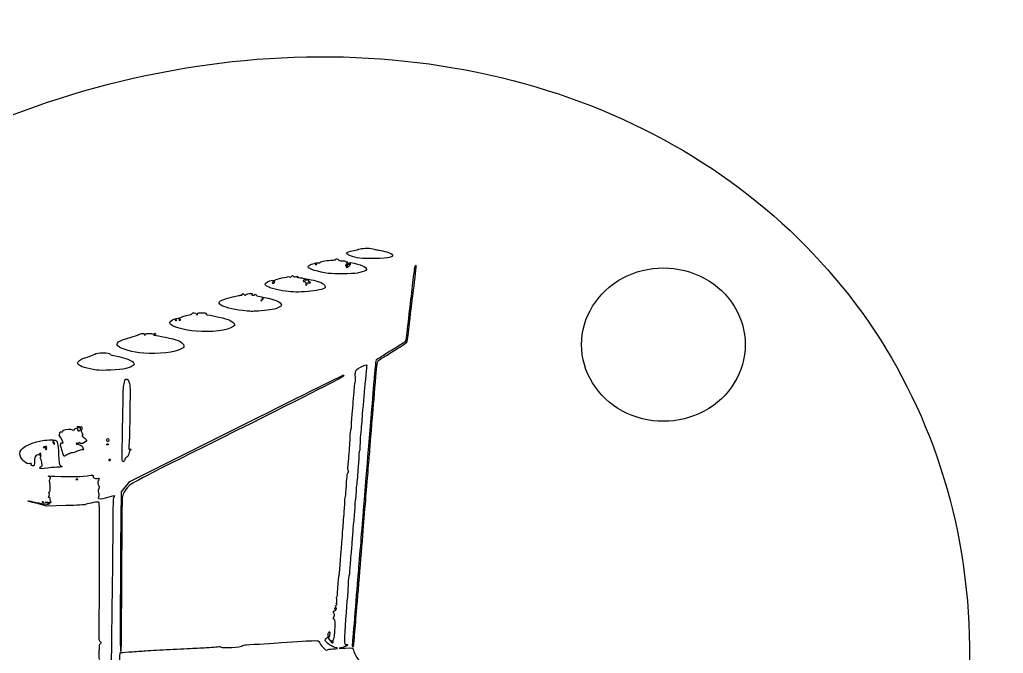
# Model space of a CAD drawing. Extents: x 548 to 695, y 110 to 247.
# Drawn here: x 604.6 to 695.3, y 188.3 to 246.7 of the extents above; entities that cross this region are included whole.
import ezdxf

# ---------------------------------------------------------------- set-up
doc = ezdxf.new("R2010")
doc.units = 0
doc.layers.add('Layer_1', color=7, linetype='CONTINUOUS')

msp = doc.modelspace()

# ---------------------------------------------------------------- linework, layer by layer
at = {"layer": 'Layer_1', "color": 7}
for points in [[(631.985924, 224.158054), (631.985924, 224.159187)], [(635.970699, 224.712425), (635.970699, 224.713814)], [(633.070148, 223.313868), (633.069241, 223.314945)], [(628.101921, 222.467443), (628.102488, 222.466309)], [(631.098057, 222.371915), (631.097773, 222.373332)], [(629.164885, 221.664614), (629.164885, 221.66178)], [(626.95766, 220.845458), (626.95766, 220.846592)], [(625.585776, 219.839953), (625.585975, 219.840236)], [(619.089817, 219.010507), (619.089817, 219.011641)], [(620.912721, 217.970674), (620.91258, 217.971411)], [(638.897329, 216.239102), (640.227033, 217.059619), (640.267852, 217.349972)], [(616.069531, 215.953313), (616.069672, 215.953512)], [(611.713729, 214.393436), (611.713672, 214.393606)], [(609.968013, 209.122639), (609.968013, 209.122356)], [(610.255701, 209.100104), (610.306724, 209.237584), (610.349528, 209.102655)], [(613.971213, 198.191339), (614.010614, 203.164157), (614.39794, 203.650866), (614.785238, 204.137575), (624.606718, 209.040293)], [(607.837691, 207.628101), (607.837975, 207.628101)], [(612.666312, 207.884494), (612.666312, 207.884778)], [(608.60965, 206.739694), (608.609877, 206.740743)], [(614.083776, 206.74063), (614.083776, 206.740743)], [(606.477203, 205.391509), (606.478365, 205.390857)], [(608.893569, 201.906794), (607.152444, 201.868526), (606.383405, 202.05788)], [(613.931414, 190.822649), (613.932095, 190.822592)], [(634.390611, 188.843329), (634.06525, 188.752904), (634.61109, 188.775581)], [(635.316548, 189.171043), (635.317597, 189.171043)]]:
    msp.add_lwpolyline(points, dxfattribs=at)
for points in [[(627.064809, 220.983506)], [(619.463225, 219.031483)], [(617.067383, 217.729049)], [(609.968523, 207.613304)], [(612.630595, 207.55406)], [(606.59657, 206.666702)], [(607.129002, 207.317509)], [(607.129002, 207.143461)], [(612.867203, 206.101304)], [(609.982498, 204.337304)], [(606.744539, 202.229943)]]:
    msp.add_lwpolyline(points, close=True, dxfattribs=at)
at = {"layer": 'Layer_1', "color": 1}
msp.add_lwpolyline([(671.486066, 216.743131)], close=True, dxfattribs=at)
for points in [[(577.324265, 221.847675), (596.817117, 239.073022), (623.302205, 246.698049), (646.802853, 241.850481)], [(646.802853, 241.850481), (670.303502, 237.002912), (687.249403, 220.419211), (691.2572, 198.346295)], [(660.178202, 222.863692), (662.510645, 224.126164), (665.384334, 224.126164), (667.716778, 222.863692)], [(656.408913, 216.743131), (656.408913, 219.268075), (657.845758, 221.60122), (660.178202, 222.863692)], [(667.716778, 222.863692), (670.049222, 221.60122), (671.486066, 219.268075), (671.486066, 216.743131)], [(660.178202, 210.62257), (657.845758, 211.885042), (656.408913, 214.218186), (656.408913, 216.743131)], [(671.486066, 216.743131), (671.486066, 214.218186), (670.049222, 211.885042), (667.716778, 210.62257)], [(667.716778, 210.62257), (665.384334, 209.360098), (662.510645, 209.360098), (660.178202, 210.62257)], [(691.2572, 198.346295), (695.264997, 176.27338), (685.72581, 152.064652), (666.232959, 134.839304)]]:
    msp.add_open_spline(points, degree=3, dxfattribs=at)
at = {"layer": 'Layer_1', "color": 7}
for points in [[(634.755203, 225.164466), (634.755203, 225.267647), (634.983959, 225.355805), (635.435518, 225.426954)], [(635.970699, 224.713814), (635.352576, 224.809342), (634.755203, 225.030841), (634.755203, 225.164466)], [(635.435518, 225.426954), (635.630825, 225.457569), (635.890677, 225.521915), (636.013191, 225.56982)], [(638.709052, 224.770252), (638.390495, 224.678409), (636.455367, 224.637591), (635.970699, 224.712425)], [(636.013191, 225.56982), (636.24875, 225.661663), (637.043131, 225.646923), (637.31109, 225.544309)], [(637.31109, 225.544309), (637.385641, 225.515962), (637.593137, 225.474576), (637.772202, 225.451899)], [(637.772202, 225.451899), (637.951068, 225.429222), (638.257295, 225.358639), (638.452517, 225.294576)], [(638.452517, 225.294576), (639.087562, 225.086513), (639.176372, 224.905068), (638.709052, 224.770252)], [(631.205802, 223.873597), (631.205802, 224.012494), (631.403943, 224.135802), (631.783304, 224.233483)], [(633.069241, 223.314945), (632.190983, 223.44222), (631.205802, 223.737506), (631.205802, 223.873597)], [(631.783304, 224.233483), (632.01858, 224.294145), (632.194583, 224.316822), (632.1744, 224.284224)], [(631.872539, 224.153518), (631.852696, 224.133676), (631.886712, 224.119786), (631.950208, 224.122337)], [(631.985924, 224.159187), (631.943121, 224.176195), (631.892098, 224.173361), (631.872539, 224.153518)], [(631.950208, 224.122337), (632.01909, 224.125172), (632.033263, 224.139345), (631.985924, 224.158054)], [(632.1744, 224.284224), (632.154557, 224.251625), (632.199912, 224.264381), (632.278148, 224.315121)], [(632.278148, 224.315121), (632.451628, 224.426806), (633.015496, 224.532822), (633.43508, 224.532822)], [(633.43508, 224.532822), (633.607994, 224.532822), (633.749556, 224.558334), (633.749556, 224.592066)], [(633.749556, 224.592066), (633.749556, 224.685893), (633.969808, 224.660665), (634.007509, 224.562586)], [(634.007509, 224.562586), (634.030186, 224.500224), (634.128832, 224.473861), (634.335704, 224.473861)], [(634.335704, 224.473861), (634.497562, 224.473861), (634.64658, 224.445515), (634.667017, 224.413767)], [(634.690828, 224.109043), (634.632435, 224.000192), (634.639805, 223.992539), (634.764529, 224.029672)], [(634.667017, 224.413767), (634.68686, 224.380602), (634.727112, 224.367846), (634.755175, 224.385137)], [(634.815269, 224.266649), (634.782387, 224.246806), (634.726261, 224.175373), (634.690828, 224.109043)], [(634.790041, 223.985169), (634.709254, 223.923657), (634.697632, 223.88709), (634.748372, 223.855625)], [(634.748372, 223.855625), (634.822072, 223.809987), (635.190095, 224.17818), (635.127477, 224.234929)], [(634.755175, 224.385137), (634.783521, 224.402145), (634.821789, 224.390806), (634.840781, 224.359625)], [(634.764529, 224.029672), (634.895773, 224.068791), (634.896907, 224.066523), (634.790041, 223.985169)], [(634.916863, 224.117858), (634.794973, 224.117858), (634.79469, 224.119417), (634.908359, 224.226425)], [(634.840781, 224.359625), (634.860624, 224.328728), (634.849285, 224.287058), (634.815269, 224.266649)], [(634.908359, 224.226425), (634.971005, 224.286236), (635.06228, 224.327622), (635.111036, 224.318551)], [(635.067099, 224.191843), (635.052926, 224.151024), (634.984895, 224.117858), (634.916863, 224.117858)], [(635.127477, 224.234929), (635.107635, 224.251937), (635.081556, 224.23252), (635.067099, 224.191843)], [(635.111036, 224.318551), (636.106592, 224.134866), (636.580857, 223.925159), (636.588085, 223.665647)], [(641.142198, 223.973065), (641.144069, 223.849474), (640.950576, 222.189335), (640.848898, 221.455928)], [(640.97382, 223.319367), (641.039017, 223.874192), (641.137946, 224.257606), (641.142198, 223.973065)], [(629.046737, 222.935528), (629.144249, 222.937398), (629.263304, 222.963874), (629.310926, 222.993354)], [(629.310926, 222.993354), (629.366202, 223.02822), (629.425729, 223.024819), (629.474769, 222.98485)], [(629.474769, 222.98485), (629.531745, 222.937512), (629.583335, 222.949417), (629.672627, 223.030205)], [(629.672627, 223.030205), (629.770139, 223.118362), (629.80302, 223.124315), (629.842422, 223.060252)], [(629.842422, 223.060252), (629.877288, 223.003843), (629.957792, 222.99222), (630.119934, 223.020567)], [(630.119934, 223.020567), (630.28406, 223.048913), (630.323178, 223.043244), (630.259398, 223.000724)], [(630.259398, 223.000724), (630.185131, 222.949984), (630.18995, 222.940346), (630.288879, 222.940063)], [(635.775902, 223.346183), (635.193241, 223.251222), (633.631068, 223.232513), (633.070148, 223.313868)], [(636.588085, 223.665647), (636.59058, 223.576639), (636.16612, 223.409679), (635.775902, 223.346183)], [(640.725789, 221.219291), (640.823868, 222.048964), (640.935553, 222.994006), (640.97382, 223.319367)], [(627.355191, 222.17074), (627.226498, 222.267685), (627.224797, 222.279024), (627.318057, 222.421323)], [(627.318057, 222.421323), (627.423506, 222.582331), (627.916422, 222.729704), (628.112891, 222.65915)], [(629.164885, 221.66178), (628.361575, 221.773748), (627.596306, 221.988869), (627.355191, 222.17074)], [(628.113827, 222.55645), (628.072441, 222.597553), (627.892441, 222.515915), (627.892441, 222.456104)], [(627.892441, 222.456104), (627.892441, 222.38212), (628.054866, 222.390057), (628.101921, 222.467443)], [(628.102488, 222.466309), (628.125165, 222.500891), (628.128, 222.541427), (628.113827, 222.55645)], [(628.112891, 222.65915), (628.171002, 222.639307), (628.197364, 222.644976), (628.171852, 222.673323)], [(628.171852, 222.673323), (628.118277, 222.732), (628.781811, 222.931276), (629.046737, 222.935528)], [(630.288879, 222.940063), (630.354076, 222.939978), (630.593546, 222.900945), (630.821282, 222.853039)], [(631.030592, 222.684009), (630.821962, 222.695348), (630.752513, 222.67834), (630.752513, 222.615694)], [(630.752513, 222.615694), (630.752513, 222.566939), (630.78823, 222.545112), (630.837269, 222.564104)], [(630.821282, 222.853039), (631.049187, 222.805134), (631.448362, 222.724063), (631.708639, 222.672472)], [(630.837269, 222.564104), (630.94612, 222.605773), (631.035978, 222.464041), (630.991474, 222.320891)], [(630.991474, 222.320891), (630.968797, 222.244356), (630.98297, 222.218844), (631.037112, 222.238403)], [(631.280608, 222.594151), (631.30045, 222.645458), (631.223915, 222.672954), (631.030592, 222.684009)], [(631.037112, 222.238403), (631.081049, 222.252576), (631.108545, 222.313805), (631.098057, 222.371915)], [(631.097773, 222.373332), (631.080765, 222.462057), (631.106277, 222.473112), (631.260482, 222.442781)], [(631.260482, 222.442781), (631.36423, 222.422939), (631.442466, 222.431443), (631.442466, 222.462624)], [(631.347506, 222.520167), (631.295065, 222.520167), (631.265017, 222.553616), (631.280608, 222.594151)], [(631.442466, 222.462624), (631.442466, 222.494372), (631.399663, 222.520167), (631.347506, 222.520167)], [(631.708639, 222.672472), (631.96886, 222.620882), (632.290677, 222.526488), (632.423622, 222.462142)], [(632.423622, 222.462142), (632.671087, 222.342803), (632.847713, 222.112063), (632.777924, 221.999131)], [(623.781695, 221.015849), (624.505039, 221.217959), (624.751455, 221.275219), (624.955295, 221.289109)], [(624.955295, 221.289109), (625.070098, 221.297613), (625.152302, 221.322557), (625.137562, 221.346369)], [(625.137562, 221.346369), (625.075767, 221.446432), (625.255483, 221.465991), (625.327767, 221.366211)], [(625.327767, 221.366211), (625.401468, 221.265298), (625.413657, 221.264731), (625.515704, 221.357707)], [(625.515704, 221.357707), (625.582035, 221.417802), (625.724617, 221.456353), (625.87885, 221.456353)], [(625.87885, 221.456353), (626.097969, 221.456353), (626.12263, 221.445014), (626.059134, 221.367628)], [(626.059134, 221.367628), (625.996772, 221.29251), (626.009811, 221.278904), (626.144173, 221.278904)], [(626.144173, 221.278904), (626.234882, 221.278904), (626.287039, 221.304416), (626.266346, 221.338148)], [(626.266346, 221.338148), (626.246504, 221.370746), (626.272016, 221.397392), (626.321906, 221.397392)], [(626.321906, 221.397392), (626.372646, 221.397392), (626.407512, 221.366211), (626.399291, 221.328227)], [(626.399291, 221.328227), (626.390787, 221.285991), (626.545843, 221.229014), (626.79858, 221.181676)], [(626.79858, 221.181676), (627.956759, 220.965392), (628.557761, 220.754013), (628.708394, 220.509865)], [(631.205802, 221.635701), (630.262346, 221.566252), (629.826406, 221.572488), (629.164885, 221.664614)], [(632.777924, 221.999131), (632.696003, 221.866469), (631.928183, 221.688879), (631.205802, 221.635701)], [(640.428009, 218.675565), (640.49349, 219.244932), (640.627569, 220.389619), (640.725789, 221.219291)], [(640.848898, 221.455928), (640.780583, 220.963776), (640.577055, 219.234841), (640.490145, 218.409335)], [(623.274746, 220.335024), (622.99525, 220.477606), (622.959676, 220.533732), (623.053361, 220.683742)], [(623.053361, 220.683742), (623.134998, 220.814419), (623.252069, 220.86771), (623.781695, 221.015849)], [(625.585975, 219.840236), (624.50725, 219.94852), (623.689285, 220.123417), (623.274746, 220.335024)], [(626.844274, 220.840923), (626.824432, 220.82108), (626.858447, 220.807191), (626.921943, 220.809742)], [(626.95766, 220.846592), (626.914857, 220.8636), (626.863833, 220.860765), (626.844274, 220.840923)], [(626.921943, 220.809742), (626.990825, 220.812576), (627.004998, 220.82675), (626.95766, 220.845458)], [(627.002164, 221.04275), (626.967581, 221.04275), (626.955959, 221.017238), (626.976652, 220.983506)], [(626.976652, 220.983506), (626.996495, 220.950907), (627.024841, 220.924261), (627.039298, 220.924261)], [(627.064809, 220.983506), (627.064809, 221.016104), (627.036463, 221.04275), (627.002164, 221.04275)], [(627.039298, 220.924261), (627.053471, 220.924261), (627.064809, 220.949773), (627.064809, 220.983506)], [(628.708394, 220.509865), (628.803354, 220.356227), (628.769055, 220.299817), (628.495228, 220.160976)], [(619.408006, 219.201534), (619.378526, 219.249156), (619.88074, 219.411581), (620.291395, 219.487011)], [(620.291395, 219.487011), (620.388907, 219.504019), (620.490104, 219.555893), (620.516183, 219.600397)], [(620.516183, 219.600397), (620.579679, 219.708964), (620.848602, 219.703294), (620.891178, 219.591893)], [(620.891178, 219.591893), (620.91102, 219.543137), (620.949005, 219.503169), (620.977918, 219.503169)], [(620.977918, 219.503169), (621.007115, 219.503169), (621.030926, 219.543137), (621.030926, 219.591893)], [(621.030926, 219.591893), (621.030926, 219.661625), (621.112847, 219.680617), (621.411959, 219.680617)], [(621.411959, 219.680617), (621.621439, 219.680617), (621.809433, 219.655106), (621.829531, 219.621373)], [(621.788712, 219.555326), (621.697153, 219.546822), (621.947169, 219.488995), (622.599676, 219.365972)], [(621.829531, 219.621373), (621.849373, 219.588775), (621.831402, 219.559294), (621.788712, 219.555326)], [(622.599676, 219.365972), (623.705584, 219.157625), (624.204482, 218.970255), (624.384425, 218.695635)], [(626.887219, 219.859795), (626.15058, 219.802819), (625.979027, 219.800268), (625.585776, 219.839953)], [(628.495228, 220.160976), (628.196202, 220.009039), (627.757909, 219.927118), (626.887219, 219.859795)], [(618.491679, 218.667005), (618.40834, 218.822343), (618.590041, 219.001833), (618.947802, 219.117628)], [(620.91258, 217.971411), (619.785581, 218.071191), (618.633411, 218.402135), (618.491679, 218.667005)], [(618.947802, 219.117628), (619.119865, 219.173187), (619.300913, 219.203235), (619.35018, 219.184526)], [(618.976432, 219.005972), (618.956589, 218.986129), (618.990605, 218.972239), (619.054101, 218.974791)], [(619.089817, 219.011641), (619.047014, 219.028649), (618.995991, 219.025814), (618.976432, 219.005972)], [(619.054101, 218.974791), (619.122983, 218.977625), (619.137156, 218.991798), (619.089817, 219.010507)], [(619.371099, 219.090728), (619.340485, 219.090728), (619.31554, 219.065216), (619.31554, 219.031483)], [(619.31554, 219.031483), (619.31554, 218.998885), (619.356926, 218.972239), (619.407666, 218.972239)], [(619.35018, 219.184526), (619.399502, 219.164683), (619.425581, 219.173187), (619.408006, 219.201534)], [(619.463225, 219.031483), (619.443383, 219.064082), (619.401713, 219.090728), (619.371099, 219.090728)], [(619.407666, 218.972239), (619.458406, 218.972239), (619.483351, 218.997751), (619.463225, 219.031483)], [(624.384425, 218.695635), (624.483921, 218.543698), (624.482504, 218.538028), (624.316961, 218.40582)], [(640.267852, 217.349972), (640.290529, 217.509562), (640.362246, 218.10617), (640.428009, 218.675565)], [(614.508151, 217.306035), (614.923342, 217.435861), (615.329603, 217.561153), (615.410957, 217.584397)], [(615.410957, 217.584397), (615.492312, 217.607074), (615.572249, 217.646476), (615.588406, 217.67057)], [(615.588406, 217.67057), (615.605414, 217.696082), (615.731272, 217.733499), (615.86932, 217.75646)], [(615.86932, 217.75646), (616.077099, 217.791043), (616.120753, 217.781972), (616.120753, 217.704586)], [(616.120753, 217.704586), (616.120753, 217.652995), (616.146265, 217.610759), (616.179997, 217.610759)], [(616.179997, 217.610759), (616.212595, 217.610759), (616.239241, 217.651861), (616.239241, 217.702318)], [(616.239241, 217.702318), (616.239241, 217.777153), (616.306989, 217.790759), (616.608992, 217.776302)], [(616.608992, 217.776302), (616.866095, 217.764964), (616.974208, 217.73605), (616.963918, 217.684743)], [(616.963918, 217.684743), (616.955414, 217.643357), (617.007572, 217.610476), (617.082123, 217.610192)], [(617.067383, 217.729049), (617.067383, 217.761647), (617.078721, 217.788293), (617.092895, 217.788293)], [(617.130028, 217.669805), (617.095446, 217.669805), (617.067383, 217.695317), (617.067383, 217.729049)], [(617.082123, 217.610192), (617.155257, 217.609965), (617.587909, 217.532239), (618.043408, 217.437562)], [(617.092895, 217.788293), (617.107068, 217.788293), (617.135414, 217.762781), (617.15554, 217.729049)], [(617.15554, 217.729049), (617.175383, 217.69645), (617.164044, 217.669805), (617.130028, 217.669805)], [(624.316961, 218.40582), (623.898652, 218.072296), (622.207701, 217.856126), (620.912721, 217.970674)], [(640.490145, 218.409335), (640.408791, 217.636583), (640.310712, 216.987165), (640.265924, 216.924832)], [(613.703735, 216.596069), (613.569373, 216.700101), (613.567672, 216.710872), (613.658665, 216.886989)], [(613.658665, 216.886989), (613.743987, 217.051682), (613.827893, 217.093351), (614.508151, 217.306035)], [(618.043408, 217.437562), (619.156035, 217.206539), (619.563203, 217.03748), (619.720016, 216.741883)], [(619.720016, 216.741883), (619.822063, 216.549694), (619.807323, 216.509443), (619.588772, 216.380438)], [(640.265924, 216.924832), (640.216602, 216.856233), (639.84189, 216.580195), (639.724139, 216.525713)], [(610.682825, 215.540306), (610.823424, 215.540306), (611.4852, 215.800526), (611.549093, 215.881087)], [(611.549093, 215.881087), (611.659361, 216.019984), (613.040202, 216.031606), (612.954454, 215.892425)], [(612.954454, 215.892425), (612.918737, 215.834315), (613.220343, 215.733402), (613.577112, 215.684079)], [(616.069672, 215.953512), (615.030293, 216.045638), (614.081877, 216.303335), (613.703735, 216.596069)], [(619.588772, 216.380438), (619.010476, 216.039232), (617.359266, 215.83885), (616.069531, 215.953313)], [(637.522611, 215.373572), (637.548123, 215.399083), (638.165991, 215.787827), (638.897329, 216.239102)], [(638.89594, 216.01457), (638.489225, 215.75605), (638.031146, 215.473351), (637.877991, 215.386441)], [(639.724139, 216.525713), (639.675383, 216.503036), (639.302627, 216.273146), (638.89594, 216.01457)], [(610.02703, 214.919915), (609.899187, 215.073836), (610.021361, 215.270929), (610.331074, 215.408211)], [(611.713672, 214.393606), (610.895622, 214.51748), (610.17429, 214.742494), (610.02703, 214.919915)], [(610.331074, 215.408211), (610.494633, 215.480778), (610.652948, 215.540306), (610.682825, 215.540306)], [(613.577112, 215.684079), (614.103392, 215.611228), (614.814576, 215.363197), (615.02349, 215.179767)], [(615.198104, 214.924932), (615.150765, 214.801625), (614.748161, 214.60354), (614.34085, 214.503137)], [(615.02349, 215.179767), (615.135458, 215.081405), (615.213978, 214.966602), (615.198104, 214.924932)], [(636.051997, 214.673046), (636.592365, 214.951124), (636.638003, 214.953959), (636.605717, 214.706778)], [(637.334957, 213.73594), (637.408375, 214.700428), (637.480658, 215.331477), (637.522611, 215.373572)], [(637.539619, 214.925839), (637.506737, 214.759446), (637.451461, 214.250627), (637.417162, 213.795128)], [(637.877991, 215.386441), (637.624006, 215.242441), (637.594271, 215.201906), (637.539619, 214.925839)], [(614.34085, 214.503137), (613.968066, 214.411294), (612.108992, 214.333625), (611.713729, 214.393436)], [(624.606718, 209.040293), (630.008532, 211.736778), (634.446057, 213.943011), (634.467883, 213.943011)], [(634.467883, 213.943011), (634.490561, 213.943011), (634.49623, 213.895389), (634.479222, 213.837279)], [(635.591849, 213.774208), (635.546495, 213.774803), (635.531471, 213.84309), (635.549329, 213.967247)], [(635.549329, 213.967247), (635.563502, 214.07298), (635.585046, 214.22435), (635.59525, 214.303465)], [(635.59525, 214.303465), (635.609424, 214.415717), (635.70977, 214.496787), (636.051997, 214.673046)], [(636.605717, 214.706778), (636.583039, 214.524794), (636.394535, 212.552391), (636.371008, 212.23698)], [(614.194044, 212.759943), (614.199713, 212.873896), (614.2428, 213.107896), (614.287871, 213.280129)], [(614.287871, 213.280129), (614.355619, 213.538932), (614.390485, 213.590268), (614.488564, 213.575924)], [(614.488564, 213.575924), (614.570485, 213.564586), (614.641068, 213.467074), (614.716469, 213.262781)], [(614.716469, 213.262781), (614.818233, 212.98697), (614.823335, 212.802576), (614.791304, 210.541578)], [(634.479222, 213.837279), (634.45938, 213.764712), (631.370466, 212.19222), (624.686939, 208.853291)], [(635.482148, 212.739761), (635.496321, 212.999981), (635.535723, 213.298072), (635.566337, 213.402019)], [(635.552164, 213.619436), (635.504542, 213.639279), (635.510495, 213.667058), (635.572006, 213.710428)], [(635.566337, 213.402019), (635.606306, 213.536665), (635.60262, 213.59931), (635.552164, 213.619436)], [(635.572006, 213.710428), (635.626148, 213.748696), (635.633518, 213.773641), (635.591849, 213.774208)], [(637.09543, 210.807694), (637.20995, 212.190463), (637.317666, 213.508205), (637.334957, 213.73594)], [(637.417162, 213.795128), (637.321068, 212.523676), (637.18217, 210.793209), (637.115471, 210.038655)], [(614.083776, 206.740743), (614.106454, 208.351899), (614.182706, 212.560498), (614.194044, 212.759943)], [(635.417802, 212.02988), (635.437644, 212.159991), (635.466841, 212.479455), (635.482148, 212.739761)], [(636.371008, 212.23698), (636.340961, 211.834885), (636.270661, 211.060205), (636.247417, 210.876378)], [(635.308951, 210.698844), (635.325959, 210.812797), (635.347502, 211.105531), (635.359691, 211.349565)], [(635.359691, 211.349565), (635.37103, 211.593628), (635.397959, 211.899713), (635.417802, 212.02988)], [(614.791304, 210.541578), (614.771461, 209.207565), (614.745666, 207.99635), (614.73206, 207.84994)], [(635.210589, 209.340255), (635.211836, 209.680923), (635.260762, 210.350069), (635.308951, 210.698844)], [(636.086041, 198.562224), (636.22012, 200.21468), (636.558123, 204.315392), (637.09543, 210.807694)], [(636.193843, 210.284816), (636.179669, 210.073351), (636.151323, 209.687329), (636.132898, 209.427024)], [(636.247417, 210.876378), (636.233244, 210.762425), (636.208866, 210.49628), (636.193843, 210.284816)], [(636.132898, 209.427024), (636.113055, 209.166803), (636.074504, 208.714195), (636.044457, 208.421348)], [(637.115471, 210.038655), (637.082306, 209.664482), (637.043754, 209.198608), (637.029581, 209.003386)], [(608.290951, 208.389742), (608.262605, 208.409584), (608.268274, 208.444167), (608.30229, 208.46571)], [(608.334605, 208.583915), (608.301723, 208.669238), (608.464715, 208.75938), (608.552872, 208.704671)], [(608.30229, 208.46571), (608.336872, 208.488387), (608.351613, 208.540261), (608.334605, 208.583915)], [(608.552872, 208.704671), (608.582353, 208.687663), (608.606731, 208.71034), (608.606731, 208.756828)], [(608.606731, 208.756828), (608.606731, 208.88212), (609.124649, 209.018466), (609.306973, 208.941364)], [(609.306973, 208.941364), (609.515887, 208.852639), (609.730724, 208.854624), (609.730724, 208.944198)], [(609.730724, 208.944198), (609.730724, 208.992954), (609.783449, 209.032356), (609.848929, 209.032356)], [(609.848929, 209.032356), (609.927732, 209.032356), (609.967134, 208.992954), (609.967134, 208.914151)], [(609.968013, 209.122356), (609.907068, 209.195773), (609.915855, 209.210513), (610.020454, 209.210513)], [(609.967134, 208.914151), (609.967134, 208.848954), (609.992646, 208.795946), (610.021559, 208.795946)], [(610.146028, 209.154954), (610.146028, 209.05234), (610.041997, 209.033632), (609.968013, 209.122639)], [(610.020454, 209.210513), (610.089619, 209.210513), (610.146028, 209.185002), (610.146028, 209.154954)], [(610.021559, 208.795946), (610.131827, 208.795946), (610.26137, 208.868797), (610.233024, 208.915002)], [(610.233024, 208.915002), (610.216016, 208.940513), (610.227354, 209.024419), (610.255701, 209.100104)], [(610.32685, 208.888356), (610.276961, 208.828261), (610.293402, 208.753994), (610.393465, 208.584227)], [(610.349528, 209.102655), (610.375039, 209.025553), (610.363701, 208.93371), (610.32685, 208.888356)], [(610.393465, 208.584227), (610.466315, 208.460636), (610.493811, 208.379282), (610.454409, 208.40366)], [(624.686939, 208.853291), (615.692806, 204.360038), (614.903698, 203.954117), (614.68645, 203.70892)], [(635.082463, 208.095931), (635.099471, 208.502646), (635.135754, 208.876252), (635.161833, 208.92617)], [(635.161833, 208.92617), (635.187345, 208.97606), (635.210022, 209.162296), (635.210589, 209.340255)], [(637.029581, 209.003386), (637.015408, 208.808079), (636.976857, 208.329024), (636.943975, 207.93858)], [(604.643244, 206.702561), (604.643244, 207.179036), (605.381896, 207.618265), (606.625002, 207.880951)], [(606.625002, 207.880951), (606.9996, 207.960038), (607.73468, 207.990652), (607.911647, 207.934526)], [(607.690006, 207.839282), (607.670164, 207.819439), (607.688164, 207.746589), (607.730542, 207.678274)], [(607.837975, 207.628101), (607.836728, 207.734967), (607.733376, 207.882369), (607.690006, 207.839282)], [(607.730542, 207.678274), (607.820117, 207.534841), (607.839109, 207.526054), (607.837691, 207.628101)], [(607.911647, 207.934526), (608.11886, 207.868762), (608.178387, 207.615033), (608.214586, 206.645074)], [(608.658917, 207.707414), (608.533342, 207.98606), (608.331742, 208.359978), (608.290951, 208.389742)], [(608.450287, 207.266145), (608.343987, 207.517861), (608.420523, 207.754441), (608.5872, 207.690406)], [(608.5872, 207.690406), (608.639924, 207.670564), (608.672239, 207.679068), (608.658917, 207.707414)], [(609.909279, 207.672548), (609.87668, 207.672548), (609.850035, 207.647036), (609.850035, 207.613304)], [(609.850035, 207.613304), (609.850035, 207.580706), (609.875546, 207.55406), (609.909279, 207.55406)], [(609.968523, 207.613304), (609.968523, 207.645902), (609.943011, 207.672548), (609.909279, 207.672548)], [(609.909279, 207.55406), (609.941877, 207.55406), (609.968523, 207.579572), (609.968523, 207.613304)], [(610.19195, 207.682214), (610.166438, 207.75875), (610.027824, 207.696387), (610.027824, 207.609931)], [(610.027824, 207.609931), (610.027824, 207.5796), (610.121083, 207.516104), (610.234753, 207.468482)], [(610.614227, 207.71623), (610.403896, 207.596608), (610.225342, 207.582151), (610.19195, 207.682214)], [(610.454409, 208.40366), (610.415008, 208.429172), (610.382693, 208.420668), (610.382693, 208.389487)], [(610.382693, 208.389487), (610.382693, 208.316636), (610.532646, 208.164132), (610.683109, 208.083515)], [(610.683109, 208.083515), (610.85092, 207.993657), (610.820872, 207.833783), (610.614227, 207.71623)], [(612.666312, 207.884778), (612.623509, 207.99618), (612.668806, 208.086605), (612.767225, 208.086321)], [(612.630595, 207.55406), (612.630595, 207.586658), (612.670564, 207.613304), (612.71932, 207.613304)], [(612.71932, 207.494816), (612.670564, 207.494816), (612.630595, 207.520328), (612.630595, 207.55406)], [(612.846312, 207.938353), (612.854816, 207.77366), (612.724139, 207.734258), (612.666312, 207.884494)], [(612.71932, 207.613304), (612.768076, 207.613304), (612.808044, 207.587792), (612.808044, 207.55406)], [(612.808044, 207.55406), (612.808044, 207.521461), (612.768076, 207.494816), (612.71932, 207.494816)], [(612.767225, 208.086321), (612.80606, 208.086293), (612.841493, 208.019707), (612.846312, 207.938353)], [(614.73206, 207.84994), (614.669414, 207.183203), (614.703146, 206.89526), (614.821635, 207.082602)], [(634.948951, 206.235213), (635.004794, 206.85189), (635.064888, 207.689216), (635.082463, 208.095931)], [(636.044457, 208.421348), (636.014409, 208.128529), (635.989181, 207.68709), (635.988614, 207.440334)], [(636.943975, 207.93858), (636.911093, 207.548135), (636.843628, 206.722913), (636.794022, 206.104706)], [(605.607676, 205.777474), (605.327046, 205.602293), (604.643244, 206.258173), (604.643244, 206.702561)], [(606.507279, 206.546655), (606.446334, 206.645017), (606.249043, 206.615254), (606.122164, 206.488545)], [(606.537326, 206.725946), (606.504728, 206.725946), (606.478082, 206.700435), (606.478082, 206.666702)], [(606.478082, 206.666702), (606.478082, 206.634104), (606.503594, 206.607458), (606.537326, 206.607458)], [(606.59657, 206.666702), (606.59657, 206.699301), (606.571058, 206.725946), (606.537326, 206.725946)], [(606.537326, 206.607458), (606.569924, 206.607458), (606.59657, 206.63297), (606.59657, 206.666702)], [(606.862828, 207.317509), (606.763616, 207.274989), (606.775521, 207.265918), (606.936813, 207.262517)], [(607.129002, 207.317509), (607.129002, 207.387808), (607.026104, 207.387808), (606.862828, 207.317509)], [(606.936813, 207.262517), (607.042545, 207.260022), (607.129002, 207.285194), (607.129002, 207.317509)], [(607.069757, 207.168973), (607.037159, 207.149131), (607.010513, 207.120784), (607.010513, 207.106328)], [(607.010513, 207.106328), (607.010513, 207.092154), (607.036025, 207.080816), (607.069757, 207.080816)], [(607.129002, 207.143461), (607.129002, 207.177761), (607.10349, 207.189666), (607.069757, 207.168973)], [(607.069757, 207.080816), (607.102356, 207.080816), (607.129002, 207.109162), (607.129002, 207.143461)], [(608.214586, 206.645074), (608.24435, 205.842076), (608.264759, 205.694391), (608.354334, 205.626501)], [(608.609877, 206.740743), (608.571893, 206.911672), (608.500176, 207.147997), (608.450287, 207.266145)], [(608.917124, 206.547506), (608.728337, 206.371757), (608.685534, 206.398403), (608.60965, 206.739694)], [(609.147865, 206.66571), (609.090888, 206.66571), (608.98714, 206.612419), (608.917124, 206.547506)], [(609.290731, 206.728923), (609.268054, 206.694057), (609.205124, 206.66571), (609.147865, 206.66571)], [(609.417723, 206.758403), (609.36925, 206.778246), (609.311991, 206.764072), (609.290731, 206.728923)], [(609.663203, 206.811411), (609.576746, 206.763789), (609.466195, 206.739978), (609.417723, 206.758403)], [(610.441965, 207.050372), (610.382438, 207.087222), (609.888926, 206.935852), (609.663203, 206.811411)], [(610.234753, 207.468482), (610.375918, 207.409521), (610.441682, 207.343474), (610.441682, 207.260702)], [(610.441682, 207.260702), (610.441682, 207.194088), (610.470028, 207.13938), (610.504328, 207.13938)], [(610.529839, 207.079285), (610.509997, 207.04612), (610.469745, 207.033364), (610.441965, 207.050372)], [(610.504328, 207.13938), (610.53891, 207.13938), (610.550249, 207.111033), (610.529839, 207.079285)], [(614.151524, 205.956794), (614.090013, 205.956794), (614.075556, 206.124605), (614.083776, 206.74063)], [(614.700879, 206.70446), (614.700879, 206.564712), (614.567083, 206.370652), (614.470989, 206.370652)], [(614.789603, 206.941153), (614.740847, 206.892397), (614.700879, 206.785814), (614.700879, 206.70446)], [(614.877477, 207.099609), (614.877959, 207.061342), (614.838359, 206.989909), (614.789603, 206.941153)], [(614.821635, 207.082602), (614.854517, 207.134476), (614.877194, 207.141279), (614.877477, 207.099609)], [(635.948079, 206.95235), (635.910378, 206.914649), (635.890535, 206.687594), (635.843764, 205.759304)], [(635.988614, 207.440334), (635.988019, 207.19372), (635.968772, 206.974006), (635.948079, 206.95235)], [(605.694983, 205.76897), (605.714825, 205.831332), (605.697817, 205.83275), (605.607676, 205.777474)], [(605.916652, 205.564025), (605.809786, 205.522923), (605.659266, 205.662104), (605.694983, 205.76897)], [(606.003959, 205.983865), (606.003959, 205.697991), (605.981282, 205.588772), (605.916652, 205.564025)], [(606.122164, 206.488545), (606.028054, 206.394435), (606.003959, 206.291254), (606.003959, 205.983865)], [(606.60394, 206.523978), (606.571342, 206.504135), (606.527688, 206.515474), (606.507279, 206.546655)], [(606.584098, 206.192041), (606.52372, 206.288986), (606.524287, 206.335474), (606.586932, 206.436104)], [(606.694082, 205.813786), (606.674239, 205.956085), (606.624917, 206.126249), (606.584098, 206.192041)], [(606.586932, 206.436104), (606.629735, 206.504419), (606.637956, 206.544104), (606.60394, 206.523978)], [(606.60394, 205.515298), (606.714491, 205.550447), (606.725263, 205.58588), (606.694082, 205.813786)], [(612.867203, 206.101304), (612.867203, 206.152044), (612.892715, 206.19343), (612.926447, 206.19343)], [(612.926447, 206.045745), (612.893849, 206.025902), (612.867203, 206.051414), (612.867203, 206.101304)], [(612.926447, 206.19343), (612.959046, 206.19343), (612.985691, 206.167918), (612.985691, 206.137871)], [(612.985691, 206.137871), (612.985691, 206.107257), (612.96018, 206.065871), (612.926447, 206.045745)], [(614.328406, 206.163723), (614.274265, 206.04977), (614.194328, 205.956794), (614.151524, 205.956794)], [(614.470989, 206.370652), (614.445477, 206.370652), (614.382548, 206.277392), (614.328406, 206.163723)], [(634.918337, 205.090299), (634.863912, 205.107307), (634.870998, 205.374784), (634.948951, 206.235213)], [(635.843764, 205.759304), (635.832425, 205.531682), (635.818252, 205.345191), (635.812866, 205.345191)], [(636.794022, 206.104706), (636.687156, 204.769786), (636.675817, 204.63429), (636.55988, 203.29475)], [(607.216677, 205.363162), (606.69995, 205.282375), (606.477203, 205.290879), (606.477203, 205.391509)], [(606.478365, 205.390857), (606.478365, 205.437345), (606.534775, 205.493471), (606.60394, 205.515298)], [(608.059616, 205.43658), (607.791175, 205.428076), (607.411899, 205.393493), (607.216677, 205.363162)], [(608.547657, 205.498942), (608.547657, 205.47343), (608.327972, 205.446501), (608.059616, 205.43658)], [(608.354334, 205.626501), (608.411877, 205.582847), (608.479058, 205.54628), (608.503436, 205.545146)], [(608.503436, 205.545146), (608.528948, 205.543899), (608.54794, 205.522469), (608.547657, 205.498942)], [(634.712542, 203.392857), (634.771502, 204.536239), (634.811187, 204.868772), (634.901329, 204.968409)], [(634.901329, 204.968409), (634.965676, 205.039559), (634.970778, 205.073008), (634.918337, 205.090299)], [(635.812866, 205.345191), (635.807197, 205.345191), (635.790189, 205.09234), (635.774315, 204.783222)], [(607.269742, 204.623802), (607.204545, 204.640809), (607.484041, 204.640809), (607.890898, 204.621931)], [(607.441521, 204.360746), (607.548954, 204.479518), (607.495663, 204.561156), (607.269742, 204.623802)], [(607.387663, 204.147298), (607.359317, 204.213912), (607.379159, 204.292715), (607.441521, 204.360746)], [(607.450592, 203.612683), (607.439254, 203.848526), (607.411757, 204.089159), (607.387663, 204.147298)], [(607.890898, 204.621931), (609.486718, 204.547663), (610.29258, 204.566372), (611.18966, 204.698183)], [(609.834529, 204.337304), (609.793994, 204.320296), (609.826025, 204.30754), (609.908513, 204.30754)], [(609.982498, 204.337304), (609.941962, 204.354312), (609.875348, 204.354312), (609.834529, 204.337304)], [(609.908513, 204.30754), (609.989868, 204.30754), (610.023033, 204.321713), (609.982498, 204.337304)], [(611.18966, 204.698183), (611.398006, 204.728797), (611.435991, 204.72086), (611.408211, 204.647443)], [(611.408211, 204.647443), (611.348117, 204.490403), (611.536054, 204.370498), (611.781024, 204.409899)], [(611.781024, 204.409899), (611.973496, 204.440797), (611.992772, 204.432576), (611.928992, 204.356324)], [(611.874567, 204.189364), (611.803701, 204.189364), (611.84537, 203.835061), (611.928142, 203.730945)], [(611.928992, 204.356324), (611.888457, 204.307285), (611.87315, 204.249458), (611.894409, 204.228198)], [(611.894409, 204.228198), (611.917087, 204.205521), (611.905748, 204.189364), (611.874567, 204.189364)], [(635.690976, 203.92543), (635.660646, 203.762721), (635.631165, 203.416781), (635.624929, 203.156617)], [(635.774315, 204.783222), (635.757307, 204.474104), (635.721024, 204.08811), (635.690976, 203.92543)], [(607.359883, 203.065597), (607.30971, 203.15914), (607.314813, 203.183802), (607.382561, 203.183802)], [(607.361754, 202.832872), (607.404274, 202.912243), (607.403707, 202.983392), (607.359883, 203.065597)], [(607.382561, 203.183802), (607.453143, 203.183802), (607.466183, 203.265439), (607.450592, 203.612683)], [(611.916803, 203.486032), (611.865213, 203.361307), (611.862661, 203.254441), (611.908299, 203.092243)], [(611.908299, 203.092243), (611.942032, 202.969786), (611.951953, 202.840809), (611.930976, 202.805915)], [(611.928142, 203.730945), (611.967827, 203.681339), (611.963858, 203.600835), (611.916803, 203.486032)], [(614.68645, 203.70892), (614.250822, 203.217222), (614.113228, 202.972819), (614.081934, 202.635184)], [(634.621266, 202.610183), (634.654715, 202.715348), (634.695817, 203.067496), (634.712542, 203.392857)], [(635.624929, 203.156617), (635.61926, 202.896397), (635.592047, 202.590312), (635.565402, 202.476302)], [(636.55988, 203.29475), (636.510557, 202.725383), (636.404542, 201.420964), (636.324038, 200.396069)], [(606.383405, 202.05788), (605.406416, 202.298542), (605.393036, 202.302227), (605.425776, 202.335109)], [(605.425776, 202.335109), (605.43995, 202.349282), (605.768967, 202.290321), (606.154904, 202.202447)], [(606.154904, 202.202447), (606.792104, 202.05703), (607.32411, 202.005156), (607.400022, 202.081124)], [(606.744539, 202.229943), (606.724696, 202.262542), (606.736035, 202.289187), (606.77005, 202.289187)], [(606.807184, 202.170699), (606.793011, 202.170699), (606.764665, 202.196211), (606.744539, 202.229943)], [(606.77005, 202.289187), (606.804633, 202.289187), (606.832696, 202.263676), (606.832696, 202.229943)], [(606.832696, 202.229943), (606.832696, 202.197345), (606.821357, 202.170699), (606.807184, 202.170699)], [(607.1724, 202.172683), (606.917282, 202.234479), (606.918132, 202.234762), (607.269345, 202.209534)], [(607.400022, 202.081124), (607.41703, 202.098132), (607.313849, 202.138384), (607.1724, 202.172683)], [(607.269345, 202.209534), (607.481943, 202.195361), (607.590142, 202.203865), (607.540337, 202.235046)], [(607.378762, 202.651455), (607.283802, 202.651455), (607.280683, 202.682636), (607.361754, 202.832872)], [(607.457565, 202.468904), (607.457565, 202.581723), (607.427518, 202.651455), (607.378762, 202.651455)], [(607.540337, 202.235046), (607.494983, 202.263392), (607.457565, 202.368274), (607.457565, 202.468904)], [(611.884998, 202.237597), (611.65851, 202.237427), (610.776425, 202.062983), (610.705786, 202.004306)], [(611.883921, 202.63782), (611.872583, 202.496372), (612.072709, 202.501474), (612.660387, 202.657663)], [(611.930976, 202.805915), (611.908299, 202.770765), (611.888173, 202.69508), (611.883921, 202.63782)], [(611.988463, 197.845285), (612.002636, 202.203213), (612.002636, 202.237682), (611.884998, 202.237597)], [(612.660387, 202.657663), (613.425855, 202.861474), (613.437222, 202.863175), (613.330583, 202.756592)], [(613.330583, 202.756592), (613.255181, 202.681191), (613.23789, 202.473411), (613.232504, 201.578712)], [(614.081934, 202.635184), (614.064926, 202.461137), (614.037997, 199.205773), (614.020422, 195.401055)], [(634.546998, 201.306983), (634.596321, 201.851632), (634.619282, 202.324677), (634.598589, 202.358183)], [(634.598589, 202.358183), (634.578746, 202.391632), (634.58725, 202.505017), (634.621266, 202.610183)], [(635.565402, 202.476302), (635.53989, 202.36235), (635.514378, 202.082712), (635.51126, 201.854948)], [(610.705786, 202.004306), (610.6644, 201.970006), (609.90395, 201.929187), (608.893569, 201.906794)], [(613.232504, 201.578712), (613.218331, 199.452217), (613.153417, 193.42372), (613.123654, 191.648324)], [(634.395912, 199.488557), (634.429928, 199.944057), (634.497959, 200.762362), (634.546998, 201.306983)], [(635.51126, 201.854948), (635.508425, 201.627043), (635.464488, 201.028224), (635.414315, 200.523912)], [(635.414315, 200.523912), (635.364142, 200.0196), (635.313969, 199.46058), (635.302913, 199.281628)], [(636.324038, 200.396069), (636.172668, 198.466894), (635.849943, 194.536545), (635.644233, 192.114113)], [(634.244825, 197.595524), (634.281392, 197.987528), (634.321361, 198.486425), (634.395912, 199.488557)], [(635.302913, 199.281628), (635.277402, 198.876132), (635.249906, 198.536854), (635.127449, 197.122394)], [(635.849915, 195.693109), (635.899238, 196.278746), (636.005537, 197.569843), (636.086041, 198.562224)], [(611.977124, 192.979644), (611.975877, 193.239865), (611.979959, 195.429458), (611.988463, 197.845285)], [(613.932095, 190.822592), (613.932095, 192.140362), (613.949102, 195.456302), (613.971213, 198.191339)], [(634.18955, 196.79692), (634.203723, 197.073581), (634.229802, 197.432844), (634.244825, 197.595524)], [(634.061991, 195.485726), (634.100825, 195.615269), (634.154967, 196.172419), (634.18955, 196.79692)], [(635.127449, 197.122394), (635.073874, 196.504214), (635.02937, 195.891931), (635.028236, 195.761792)], [(635.028236, 195.761792), (635.026989, 195.631682), (635.005559, 195.511776), (634.982882, 195.495619)], [(614.020422, 195.401055), (614.003414, 191.596309), (613.975351, 188.47063), (613.959761, 188.455039)], [(633.940668, 194.164441), (633.963345, 194.424661), (633.995093, 194.806346), (634.008416, 195.012482)], [(634.008416, 195.012482), (634.022589, 195.218561), (634.045833, 195.431584), (634.061991, 195.485726)], [(634.982882, 195.495619), (634.960205, 195.478611), (634.92052, 195.066737), (634.897559, 194.578668)], [(635.55429, 192.054954), (635.667392, 193.470293), (635.80062, 195.107443), (635.849915, 195.693109)], [(633.909487, 193.621691), (633.903817, 193.659959), (633.917991, 193.904022), (633.940668, 194.164441)], [(634.897559, 194.578668), (634.874882, 194.090627), (634.845118, 193.598164), (634.832362, 193.484268)], [(633.857613, 193.252054), (633.834935, 193.38103), (633.83777, 193.501502), (633.868951, 193.519361)], [(633.834935, 192.952545), (633.875754, 192.993364), (633.883975, 193.104482), (633.857613, 193.252054)], [(633.868951, 193.519361), (633.898148, 193.536369), (633.91629, 193.583424), (633.909487, 193.621691)], [(634.832362, 193.484268), (634.733717, 192.61097), (634.57526, 190.202428), (634.570724, 189.505984)], [(611.971455, 191.234523), (611.977124, 191.934028), (611.977124, 192.719339), (611.977124, 192.979644)], [(633.593991, 191.980545), (633.509235, 192.143254), (633.511502, 192.154876), (633.637361, 192.209584)], [(633.637361, 192.209584), (633.798652, 192.2796), (633.862998, 192.363506), (633.815093, 192.441175)], [(633.685266, 192.404608), (633.682772, 192.477742), (633.710778, 192.537836), (633.746495, 192.537836)], [(633.734306, 192.384765), (633.693203, 192.2796), (633.689235, 192.281301), (633.685266, 192.404608)], [(633.815093, 192.441175), (633.79525, 192.473206), (633.758967, 192.446844), (633.734306, 192.384765)], [(633.746495, 192.537836), (633.782495, 192.537836), (633.796384, 192.578939), (633.777109, 192.628828)], [(633.777109, 192.628828), (633.757266, 192.681836), (633.779943, 192.734561), (633.834935, 192.755254)], [(633.849109, 192.839159), (633.792132, 192.874309), (633.788447, 192.90549), (633.834935, 192.952545)], [(633.834935, 192.755254), (633.909203, 192.783883), (633.912038, 192.800608), (633.849109, 192.839159)], [(611.962951, 189.700243), (611.963546, 189.844526), (611.96862, 190.534989), (611.971455, 191.234523)], [(613.123654, 191.648324), (613.106646, 190.655972), (613.081417, 188.313364), (613.066394, 186.442526)], [(633.640479, 191.412595), (633.517172, 191.412595), (633.495912, 191.522863), (633.591156, 191.66828)], [(633.591156, 191.66828), (633.673644, 191.794422), (633.673928, 191.82702), (633.593991, 191.980545)], [(633.665991, 190.259036), (633.721266, 191.149285), (633.715597, 191.412595), (633.640479, 191.412595)], [(635.317597, 189.171043), (635.334605, 189.341972), (635.441187, 190.639616), (635.55429, 192.054954)], [(635.644233, 192.114113), (635.57932, 191.349496), (635.49343, 190.304646), (635.453461, 189.792198)], [(613.959761, 188.455039), (613.945587, 188.440866), (613.931414, 189.504879), (613.931414, 190.822649)], [(612.071802, 189.356428), (611.993282, 189.414822), (611.962384, 189.512334), (611.962951, 189.700243)], [(628.773392, 189.283294), (630.200466, 189.391294), (631.370069, 189.459893), (631.782113, 189.459893)], [(631.782113, 189.459893), (632.162438, 189.459893), (632.18965, 189.451389), (632.257909, 189.300869)], [(632.796095, 189.496375), (632.796095, 189.595587), (632.933575, 189.756028), (633.018898, 189.756028)], [(633.810104, 188.809455), (633.523068, 188.809455), (632.796095, 189.301918), (632.796095, 189.496375)], [(633.018898, 189.756028), (633.048378, 189.756028), (633.070205, 189.86658), (633.06737, 190.001509)], [(633.06737, 190.001509), (633.064535, 190.1628), (633.090047, 190.25691), (633.145323, 190.275619)], [(633.094866, 189.707924), (633.064819, 189.696586), (633.092995, 189.631106), (633.157512, 189.559956)], [(633.188976, 190.015398), (633.166299, 189.856375), (633.124913, 189.718101), (633.094866, 189.707924)], [(633.145323, 190.275619), (633.212504, 190.298296), (633.220724, 190.250107), (633.188976, 190.015398)], [(633.157512, 189.559956), (633.46371, 189.222321), (633.467169, 189.219798), (633.515187, 189.296901)], [(633.430148, 189.410003), (633.300038, 189.448271), (633.300038, 189.448554), (633.424479, 189.454507)], [(633.424479, 189.454507), (633.580101, 189.463011), (633.626022, 189.614665), (633.665991, 190.259036)], [(634.570724, 189.505984), (634.56823, 189.110438), (634.569477, 189.106668), (634.728614, 189.106668)], [(635.453461, 189.792198), (635.413493, 189.279751), (635.359351, 188.860479), (635.333556, 188.860479)], [(611.96777, 188.423461), (611.984778, 188.991383), (612.008872, 189.146381), (612.085975, 189.203641)], [(612.085975, 189.203641), (612.173849, 189.269121), (612.172715, 189.282161), (612.071802, 189.356428)], [(614.677351, 188.417594), (615.09325, 188.440271), (615.72634, 188.483074), (616.084243, 188.513972)], [(616.084243, 188.513972), (616.442145, 188.544586), (617.373865, 188.597594), (618.154724, 188.631326)], [(618.154724, 188.631326), (618.935613, 188.665058), (620.027065, 188.7192), (620.580161, 188.751798)], [(620.580161, 188.751798), (621.133285, 188.784113), (621.812126, 188.822381), (622.088674, 188.837121)], [(622.088674, 188.837121), (622.365335, 188.851294), (622.715414, 188.880208), (622.866869, 188.900334)], [(622.866869, 188.900334), (623.066995, 188.925846), (623.155918, 188.914507), (623.192258, 188.856397)], [(623.192258, 188.856397), (623.260857, 188.745562), (625.090819, 188.867735), (625.165115, 188.987074)], [(625.165115, 188.987074), (625.193461, 189.032712), (625.345965, 189.072113), (625.529395, 189.081184)], [(625.529395, 189.081184), (626.281795, 189.118318), (628.038028, 189.227735), (628.773392, 189.283294)], [(632.257909, 189.300869), (632.359389, 189.078066), (632.666523, 188.700888), (632.80817, 188.62509)], [(632.80817, 188.62509), (632.893493, 188.579452), (632.945367, 188.579735), (632.991855, 188.626337)], [(632.991855, 188.626337), (633.027288, 188.66177), (633.235918, 188.690967), (633.455263, 188.690967)], [(633.515187, 189.296901), (633.545802, 189.34594), (633.517058, 189.384491), (633.430148, 189.410003)], [(633.455263, 188.690967), (633.674665, 188.690967), (633.87051, 188.716479), (633.890608, 188.750211)], [(633.890608, 188.750211), (633.91045, 188.782809), (633.8736, 188.809455), (633.810104, 188.809455)], [(634.802598, 189.020211), (634.754976, 188.972589), (634.569591, 188.893219), (634.390611, 188.843329)], [(634.61109, 188.775581), (635.306315, 188.805912), (635.396287, 188.784085), (635.396287, 188.573187)], [(634.728614, 189.106668), (634.869496, 189.106668), (634.878567, 189.095329), (634.802598, 189.020211)], [(635.333556, 188.860479), (635.308044, 188.860479), (635.300391, 189.000227), (635.316548, 189.171043)], [(635.396287, 188.573187), (635.396287, 188.394605), (635.975603, 187.397575), (636.082214, 187.392813)], [(612.019644, 187.72954), (611.962951, 187.718202), (611.950762, 187.878643), (611.96777, 188.423461)], [(613.829707, 182.667317), (613.767628, 182.767663), (613.832542, 188.234391), (613.897455, 188.338791)], [(613.897455, 188.338791), (613.911628, 188.358633), (614.261452, 188.395483), (614.677351, 188.417594)]]:
    msp.add_open_spline(points, degree=3, dxfattribs=at)

doc.saveas('drawing.dxf')
